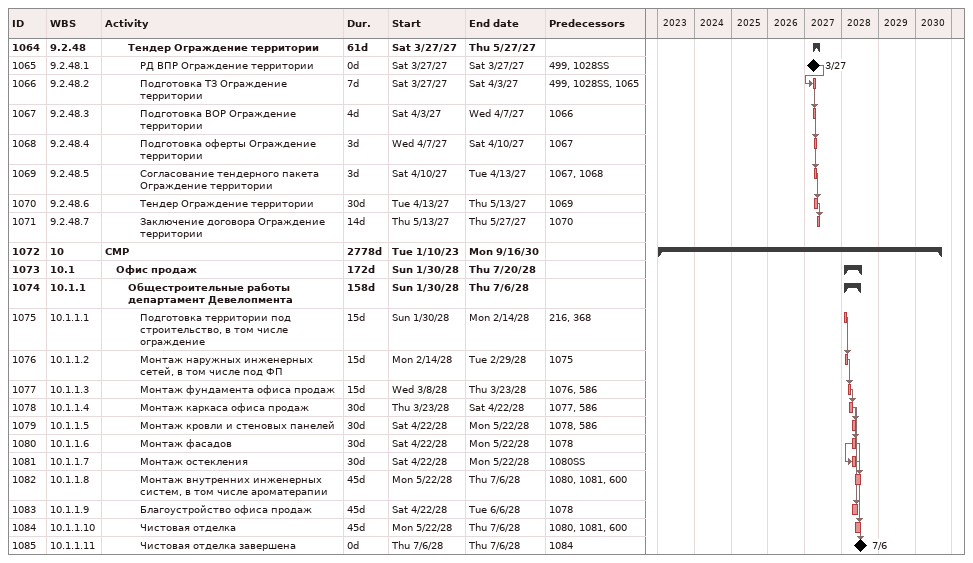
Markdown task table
| ID | WBS | Task | Duration | Start | Finish | Predecessors |
|---|---|---|---|---|---|---|
| 1064 | 9.2.48 | **Тендер Ограждение территории** | 61d | 2027-03-27 | 2027-05-27 |  |
| 1065 | 9.2.48.1 | РД ВПР Ограждение территории | 0d | 2027-03-27 | 2027-03-27 | 499, 1028SS |
| 1066 | 9.2.48.2 | Подготовка ТЗ Ограждение территории | 7d | 2027-03-27 | 2027-04-03 | 499, 1028SS, 1065 |
| 1067 | 9.2.48.3 | Подготовка ВОР Ограждение территории | 4d | 2027-04-03 | 2027-04-07 | 1066 |
| 1068 | 9.2.48.4 | Подготовка оферты Ограждение территории | 3d | 2027-04-07 | 2027-04-10 | 1067 |
| 1069 | 9.2.48.5 | Согласование тендерного пакета Ограждение территории | 3d | 2027-04-10 | 2027-04-13 | 1067, 1068 |
| 1070 | 9.2.48.6 | Тендер Ограждение территории | 30d | 2027-04-13 | 2027-05-13 | 1069 |
| 1071 | 9.2.48.7 | Заключение договора Ограждение территории | 14d | 2027-05-13 | 2027-05-27 | 1070 |
| 1072 | 10 | **СМР** | 2778d | 2023-01-10 | 2030-09-16 |  |
| 1073 | 10.1 | **Офис продаж** | 172d | 2028-01-30 | 2028-07-20 |  |
| 1074 | 10.1.1 | **Общестроительные работы департамент Девелопмента** | 158d | 2028-01-30 | 2028-07-06 |  |
| 1075 | 10.1.1.1 | Подготовка территории под строительство, в том числе ограждение | 15d | 2028-01-30 | 2028-02-14 | 216, 368 |
| 1076 | 10.1.1.2 | Монтаж наружных инженерных сетей, в том числе под ФП | 15d | 2028-02-14 | 2028-02-29 | 1075 |
| 1077 | 10.1.1.3 | Монтаж фундамента офиса продаж | 15d | 2028-03-08 | 2028-03-23 | 1076, 586 |
| 1078 | 10.1.1.4 | Монтаж каркаса офиса продаж | 30d | 2028-03-23 | 2028-04-22 | 1077, 586 |
| 1079 | 10.1.1.5 | Монтаж кровли и стеновых панелей | 30d | 2028-04-22 | 2028-05-22 | 1078, 586 |
| 1080 | 10.1.1.6 | Монтаж фасадов | 30d | 2028-04-22 | 2028-05-22 | 1078 |
| 1081 | 10.1.1.7 | Монтаж остекления | 30d | 2028-04-22 | 2028-05-22 | 1080SS |
| 1082 | 10.1.1.8 | Монтаж внутренних инженерных систем, в том числе ароматерапии | 45d | 2028-05-22 | 2028-07-06 | 1080, 1081, 600 |
| 1083 | 10.1.1.9 | Благоустройство офиса продаж | 45d | 2028-04-22 | 2028-06-06 | 1078 |
| 1084 | 10.1.1.10 | Чистовая отделка | 45d | 2028-05-22 | 2028-07-06 | 1080, 1081, 600 |
| 1085 | 10.1.1.11 | Чистовая отделка завершена | 0d | 2028-07-06 | 2028-07-06 | 1084 |
